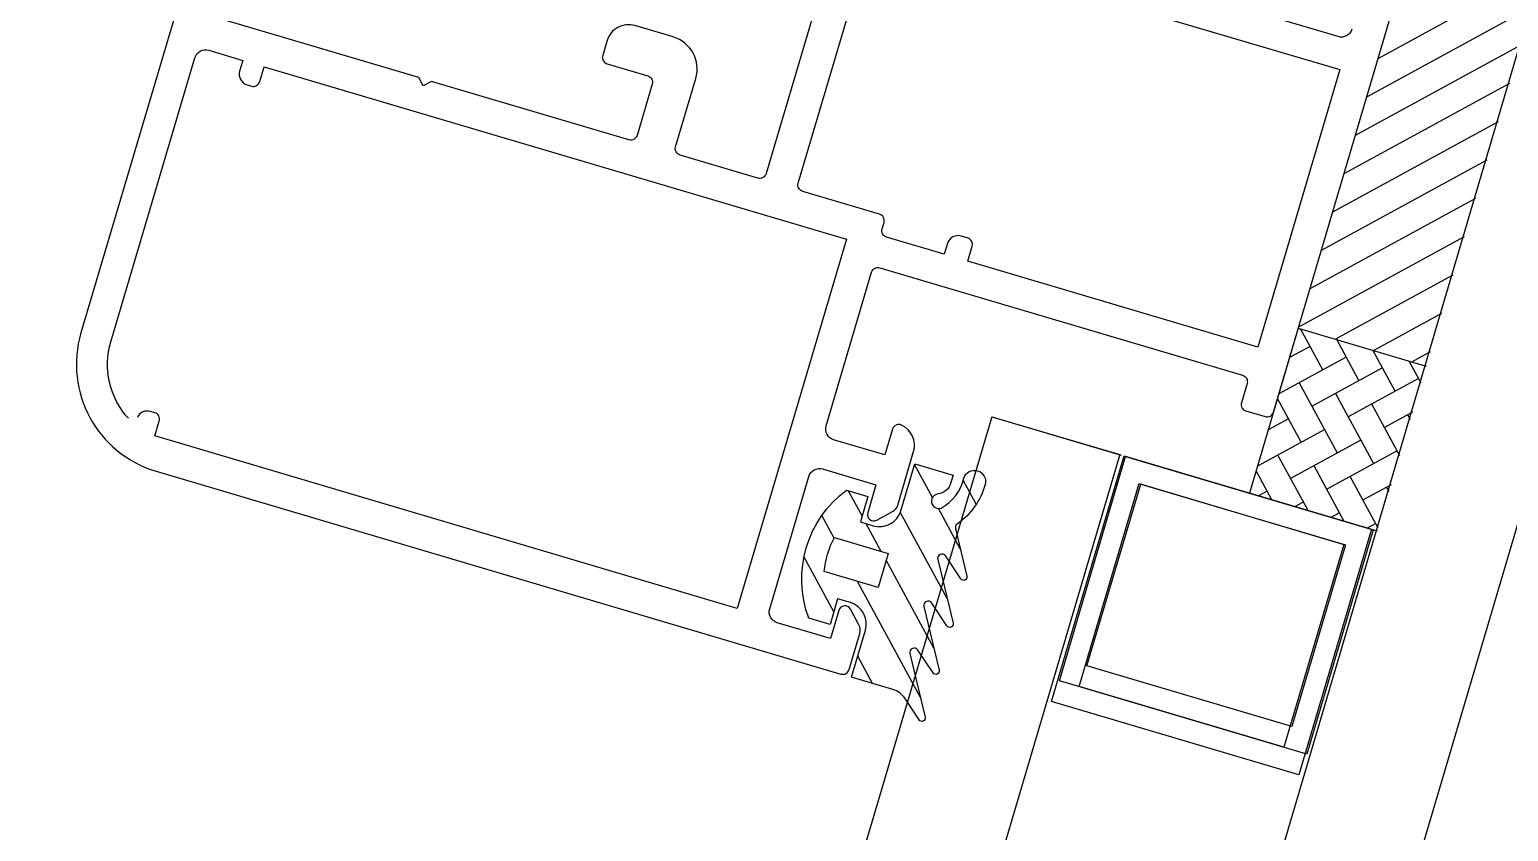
# Model space of a CAD drawing. Header units: millimetres. Extents: x 62878 to 70819, y -67946 to -61850.
# Drawn here: x 67539.08 to 67545.73, y -67081.59 to -67077.99 of the extents above; entities that cross this region are included whole.
import ezdxf

# ---------------------------------------------------------------- set-up
doc = ezdxf.new("R2010")
doc.units = ezdxf.units.MM
doc.layers.add('DOGRAMA', color=171, linetype='Continuous', lineweight=0)
doc.layers.add('DOĞRAMA-yeni', color=40, linetype='Continuous')

msp = doc.modelspace()

# ---------------------------------------------------------------- hatches: boundary and pattern name
at = {"layer": 'DOGRAMA', "lineweight": -2}
h = msp.add_hatch(dxfattribs=at)
h.set_pattern_fill('ANSI31', color=256, scale=0.03999999999999999, angle=73.50578493834035, style=0)
h.set_pattern_definition([(208.5057849383403, (67569.55257662476, -66948.08815344864), (-0.06061043106111653, 0.1116036542707525), [])])
h.paths.add_polyline_path([(67544.88770478449, -67079.07225921996, 0.4142135623420975), (67544.86914421301, -67079.03808312907), (67545.23894810467, -67077.78918308033, 0.1532309010706403), (67545.84264900169, -67077.86364936068), (67545.43664549681, -67079.23480258114)])
h.paths.add_polyline_path([(67544.78282668465, -67079.3295942998), (67544.85352869361, -67079.09081979138, 0.4142135623575963), (67544.88770478449, -67079.07225921996), (67545.43664549681, -67079.23480258114), (67545.35813572815, -67079.4999454207)])
h = msp.add_hatch(dxfattribs=at)
h.set_pattern_fill('AR-HBONE', color=256, scale=0.03, angle=73.50578493834035, style=0)
h.set_pattern_definition([(118.5057849383402, (67509.04670515732, -67073.85843819304), (-0.1627219703923171, 0.04818257311146708), [0.3599999999999998, -0.1199999999999999]), (208.5057849383403, (67508.98943545869, -67073.75298592128), (-0.1627219703923171, 0.04818257311146708), [0.36, -0.12])])
h.paths.add_polyline_path([(67544.63420162539, -67079.831530185), (67544.56322199167, -67080.07124228645), (67545.13853103525, -67080.24159340738), (67545.35813572815, -67079.4999454207), (67544.78282668465, -67079.3295942998)])
h = msp.add_hatch(dxfattribs=at)
h.set_pattern_fill('ANSI31', color=256, scale=0.05, angle=73.50578493834035, style=0)
h.set_pattern_definition([(118.5057849383402, (67501.34585298819, -67178.43559542664), (-0.1395045678384407, -0.07576303882639554), [])])
edge = h.paths.add_edge_path(flags=16)
edge.add_arc((67543.05123029985, -67080.45787017453), 0.3999999999992618, 151.9688259012635, 175.0427439674829, ccw=False)
edge.add_line((67542.69815348902, -67080.26988941581), (67542.93970500579, -67080.34141370715))
edge.add_line((67542.93970500579, -67080.34141370715), (67542.89427804021, -67080.49482945212))
edge.add_line((67542.89427804021, -67080.49482945212), (67542.65272652343, -67080.42330516076))
edge = h.paths.add_edge_path()
edge.add_arc((67543.05123029987, -67080.45787017448), 0.4999999999916941, 126.63588729579021, 200.3756825875729, ccw=False)
edge.add_line((67542.75286649793, -67080.05664823878), (67542.84875133852, -67080.08504009226))
edge.add_line((67542.84875133852, -67080.08504009226), (67542.81468111432, -67080.20010190098))
edge.add_line((67542.81468111432, -67080.20010190098), (67542.8722120187, -67080.21713701307))
edge.add_arc((67542.9006038722, -67080.12125217248), 0.09999999999670213, 253.5057849296254, 343.50578493762)
edge.add_line((67542.99648871279, -67080.14964402597), (67543.05895079044, -67079.93869737667))
edge.add_line((67543.05895079044, -67079.93869737667), (67543.2315435035, -67079.98980271295))
edge.add_line((67543.2315435035, -67079.98980271295), (67543.22033457168, -67080.02765746736))
edge.add_arc((67543.15800942531, -67080.00920276261), 0.06499999998090975, 275.09644942859035, 343.5057849439309, ccw=False)
edge.add_arc((67543.16668742878, -67080.10650598523), 0.03268943074226011, 95.09644940806717, 288.9360640540427)
edge.add_arc((67543.08501175533, -67079.96082530872), 0.19925916428557, 297.5895634079204, 347.8554705670578)
edge.add_arc((67543.32738855868, -67080.01821195589), 0.05002797725810077, -15.522056423503273, 161.9911798756479, ccw=False)
edge.add_arc((67543.06408768625, -67079.94489843088), 0.3233450412666379, 305.1201220454867, 344.4464321996794, ccw=False)
edge.add_arc((67543.26161152971, -67080.2257367271), 0.01999999998107864, 125.1201221546823, 193.5057850650753)
edge.add_line((67543.24216460282, -67080.23040759792), (67543.29355313328, -67080.44436106435))
edge.add_arc((67543.2789679381, -67080.44786421742), 0.01499999999798878, -146.4942151063753, 13.505784876440828, ccw=False)
edge.add_line((67543.26646048672, -67080.45614453507), (67543.19849364091, -67080.35348035555))
edge.add_arc((67543.1818170391, -67080.36452077908), 0.01999999999044617, 33.50578493965019, 193.5057849337332)
edge.add_line((67543.1623701122, -67080.36919164986), (67543.23109105561, -67080.65530771362))
edge.add_arc((67543.21650586042, -67080.65881086672), 0.01500000001893529, -146.4942150600275, 13.50578497155368, ccw=False)
edge.add_line((67543.20399840904, -67080.66709118438), (67543.13603156319, -67080.56442700485))
edge.add_arc((67543.11935496141, -67080.57546742837), 0.01999999995814556, 33.50578495091484, 193.5057849629412)
edge.add_line((67543.09990803455, -67080.58013829915), (67543.16862897793, -67080.86625436295))
edge.add_arc((67543.15404378275, -67080.86975751602), 0.01499999999798878, -146.4942150756916, 13.505784876440828, ccw=False)
edge.add_line((67543.14153633139, -67080.87803783367), (67543.0735694856, -67080.77537365418))
edge.add_arc((67543.05689288379, -67080.7864140777), 0.01999999998241321, 33.50578490488935, 193.5057849029339)
edge.add_line((67543.0374459569, -67080.79108494846), (67543.10616690025, -67081.07720101225))
edge.add_arc((67543.09158170507, -67081.08070416533), 0.01500000000138728, -146.49421502934388, 13.505784930487891, ccw=False)
edge.add_line((67543.0790742537, -67081.088984483), (67543.01565931668, -67080.99319597897))
edge.add_arc((67542.93227630759, -67081.0483980967), 0.1000000000287972, 33.50578496060339, 73.50578496071063)
edge.add_line((67542.96066816105, -67080.95251325607), (67542.77503225557, -67080.8975457826))
edge.add_line((67542.77503225557, -67080.8975457826), (67542.83749433325, -67080.68659913329))
edge.add_arc((67542.74160949267, -67080.65820727978), 0.09999999998688061, 343.5057849192636, 433.5057849192636)
edge.add_line((67542.77000134619, -67080.5623224392), (67542.7124704418, -67080.54528732711))
edge.add_line((67542.7124704418, -67080.54528732711), (67542.67840021764, -67080.66034913583))
edge.add_line((67542.67840021764, -67080.66034913583), (67542.58251537706, -67080.63195728234))

# ---------------------------------------------------------------- linework, layer by layer
for p, q in [((67544.78282668465, -67079.32959429976), (67544.56322199167, -67080.07124228645)), ((67544.78282668465, -67079.32959429976), (67545.35813572815, -67079.4999454207)), ((67544.78282668465, -67079.32959429976), (67545.35813572815, -67079.4999454207)), ((67543.9879129481, -67079.90089116554), (67543.41260390457, -67079.73054004462)), ((67545.13853103525, -67080.24159340738), (67544.56322199167, -67080.07124228645))]:
    msp.add_line(p, q, dxfattribs=at)
at = {"layer": 'DOGRAMA', "lineweight": -2, "ltscale": 0.5}
for points in [[(67542.90819928084, -67076.89045624736), (67542.3914675474, -67078.63556034617, -0.4142135623730951), (67542.35418453914, -67078.65580824231), (67542.00420487102, -67078.5521779771, -0.4142135623730951), (67541.98395697484, -67078.51489496886), (67542.07481090605, -67078.20806347895, 0.4142135623730951), (67541.97357142536, -67078.02164843785), (67541.8009787123, -67077.97054310156, 0.4142135623730951), (67541.67670201822, -67078.03803608868), (67541.67102364752, -67078.05721305679), (67541.65682772074, -67078.10515547711, 0.4142135623730951), (67541.6770756169, -67078.1424384853), (67541.85925681403, -67078.19638300694, -0.4142135623730951), (67541.87950471016, -67078.23366601518), (67541.81136426181, -67078.46378963259, -0.4142135623730951), (67541.77408125362, -67078.48403752873), (67540.8871464781, -67078.22141288397), (67540.84986346986, -67078.24166078013), (67540.82961557378, -67078.2043777719), (67539.94268079828, -67077.94175312715, -0.4142135623730951)], [(67539.95905577615, -67077.16441352306), (67539.31172151671, -67079.35058788858, 0.4142135623730951), (67539.64918645227, -67079.971971359), (67542.7270898353, -67080.88334985587, 0.4142135623730951), (67542.76437284352, -67080.86310195975), (67542.81243741224, -67080.70077851308, 0.1991096956269791), (67542.80842680336, -67080.6627238154), (67542.76990855561, -67080.59179910609, 0.6680969080520953), (67542.71793698384, -67080.59726848734), (67542.68054207362, -67080.72355841089), (67542.44082997215, -67080.65257877718, -0.4142135623730951), (67542.40708347864, -67080.59044043015), (67542.5831129702, -67079.99595441847, -0.4142135623730951), (67542.64525131724, -67079.96220792491), (67542.88496341874, -67080.0331875586), (67542.8475656693, -67080.15948707065, 0.6680969080520438), (67542.88818049969, -67080.19237162563), (67542.95910520904, -67080.1538533779, 0.1989616347782854), (67542.98319169751, -67080.1241079048), (67543.05417417042, -67079.88438621484, 0.3728392455561729), (67543.00008722942, -67079.76515090642, 0.4568501953068724), (67542.95878223775, -67079.78388697308), (67542.9247120136, -67079.89894878179), (67542.69458839617, -67079.83080833341, -0.4142135623730951), (67542.66084190263, -67079.76866998637), (67542.86526324769, -67079.07829913411, -0.4142135623730951), (67542.902546256, -67079.05805123797), (67544.53258854605, -67079.54071274721, -0.4142135623730951), (67544.55283644216, -67079.57799575543), (67544.52728377405, -67079.664292112, 0.4142135623730951), (67544.54753167013, -67079.7015751202), (67544.63382802668, -67079.72712778833, 0.4142135623730951), (67544.67111103493, -67079.70687989221), (67545.25882240204, -67077.72206369192, 0.4142135623730951)], [(67545.02414121001, -67077.98630740159, -0.4142135623730951), (67544.96200286299, -67078.02005389515), (67544.31957443099, -67077.82982847681, -0.4142135623730951)], [(67539.52471698611, -67079.73465401247, -0.2621398995659221), (67539.44596029355, -67079.39033648347), (67539.82357194487, -67078.11506810358, -0.4142135623730951), (67539.88571029188, -67078.08132161002), (67540.03912603683, -67078.12674857557), (67540.02493011014, -67078.1746909959, 0.4142135623730951), (67540.05867660369, -67078.23682934293), (67540.07785357177, -67078.24250771363, 0.4142135623730951), (67540.11513658005, -67078.22225981751), (67540.13501087745, -67078.15514042907), (67542.75266702569, -67078.9302380292), (67542.26148796035, -67080.5890457715), (67539.64383181217, -67079.81394817137), (67539.66370610963, -67079.74682878295, 0.4142135623730951), (67539.64345821348, -67079.7095457747), (67539.6242812454, -67079.70386740401, 0.3618128521052944), (67539.56550773367, -67079.72916387719)]]:
    msp.add_lwpolyline(points, format="xyb", dxfattribs=at)
at = {"layer": 'DOGRAMA', "linetype": 'ByBlock', "lineweight": -2}
msp.add_lwpolyline([(67543.6661628563, -67077.78235939133), (67544.97019668842, -67078.1684885987), (67544.6011025931, -67079.41499152643), (67543.29706876102, -67079.02886231903), (67543.31694305848, -67078.96174293062, 0.4142135623730951), (67543.29669516234, -67078.9244599224), (67543.26792971016, -67078.91594236637, 0.4142135623730951), (67543.20579136311, -67078.94968885991), (67543.1915954364, -67078.9976312802), (67542.93270636679, -67078.92097327579, -0.4142135623730951), (67542.91245847064, -67078.88369026758), (67542.92097602668, -67078.8549248154, 0.4142135623730951), (67542.90072813057, -67078.81764180717), (67542.55554270439, -67078.71543113461, -0.4142135623730951), (67542.53529480824, -67078.67814812639), (67542.89587134753, -67077.46041065086, -0.4142135623730951)], format="xyb", dxfattribs=at)
at = {"layer": 'DOGRAMA', "lineweight": -2}
for points in [[(67545.11935406714, -67080.23591503664), (67544.82123960552, -67081.2427058629), (67543.70897545462, -67080.91336036248), (67544.00708991621, -67079.90656953624)], [(67544.99507737308, -67080.30340802376), (67544.75374661843, -67081.1184291688), (67543.83325214873, -67080.84586737536), (67544.07458290335, -67080.03084623032)]]:
    msp.add_lwpolyline(points, close=True, dxfattribs=at)
for points in [[(67542.58251537706, -67080.63195728234, -0.3333333333332296), (67542.75286649793, -67080.05664823878), (67542.84875133852, -67080.08504009226), (67542.81468111432, -67080.20010190098), (67542.8722120187, -67080.21713701307, 0.4142135623730951), (67542.99648871279, -67080.14964402597), (67543.05895079044, -67079.93869737667), (67543.2315435035, -67079.98980271295), (67543.22033457168, -67080.02765746736, -0.3076847592325949), (67543.16378354255, -67080.07394578979, 1.128701775595035), (67543.17729556926, -67080.137426306, 0.2229122392588673), (67543.27981150532, -67080.00274513652, -0.9785310008372164), (67543.37559189086, -67080.0315999085, -0.1732976222504512), (67543.25010567874, -67080.20937777258, 0.3075716929246892), (67543.24216460282, -67080.23040759792), (67543.29355313328, -67080.44436106435, -0.8390996311771624), (67543.26646048672, -67080.45614453507), (67543.19849364091, -67080.35348035555, 0.8390996311772869), (67543.1623701122, -67080.36919164986), (67543.23109105561, -67080.65530771362, -0.8390996311771624), (67543.20399840904, -67080.66709118438), (67543.13603156319, -67080.56442700485, 0.839099631177325), (67543.09990803455, -67080.58013829915), (67543.16862897793, -67080.86625436295, -0.8390996311769768), (67543.14153633139, -67080.87803783367), (67543.0735694856, -67080.77537365418, 0.8390996311770358), (67543.0374459569, -67080.79108494846), (67543.10616690025, -67081.07720101225, -0.8390996311781366), (67543.0790742537, -67081.088984483), (67543.01565931668, -67080.99319597897, 0.1763269807084491), (67542.96066816105, -67080.95251325607), (67542.77503225557, -67080.8975457826), (67542.83749433325, -67080.68659913329, 0.4142135623728453), (67542.77000134619, -67080.5623224392), (67542.7124704418, -67080.54528732711), (67542.67840021764, -67080.66034913583)], [(67542.65272652343, -67080.42330516076, -0.1010205144335734), (67542.69815348902, -67080.26988941581), (67542.93970500579, -67080.34141370715), (67542.89427804021, -67080.49482945212)], [(67542.65272652343, -67080.42330516076, -0.1010205144335734), (67542.69815348902, -67080.26988941581), (67542.93970500579, -67080.34141370715), (67542.89427804021, -67080.49482945212)]]:
    msp.add_lwpolyline(points, format="xyb", close=True, dxfattribs=at)
at = {"layer": 'DOĞRAMA-yeni', "color": 122}
for p, q in [((67545.83625902163, -67077.86114580317), (67519.23325893073, -67167.90464996117)), ((67546.38325092176, -67078.12722823629), (67519.63844803884, -67168.650914342)), ((67543.40565343908, -67079.72730670248), (67543.98091130322, -67079.89783057106)), ((67543.98091130322, -67079.89783057106), (67542.11977738392, -67086.17631775358))]:
    msp.add_line(p, q, dxfattribs=at)
at = {"layer": 'DOĞRAMA-yeni', "color": 122, "lineweight": -2}
msp.add_line((67543.40565343908, -67079.72730670248), (67541.61515281888, -67085.76751427581), dxfattribs=at)
at = {"layer": 'DOĞRAMA-yeni', "color": 122}
for points in [[(67545.11225176931, -67080.2331941793), (67544.78541435456, -67081.33577175219), (67543.67324915051, -67081.00609227292), (67544.00008656533, -67079.90351470001)], [(67544.9879548139, -67080.3006498452), (67544.71795868862, -67081.21147479674), (67543.79754610601, -67080.938636607), (67544.06754223126, -67080.02781165547)]]:
    msp.add_lwpolyline(points, close=True, dxfattribs=at)

doc.saveas('drawing.dxf')
